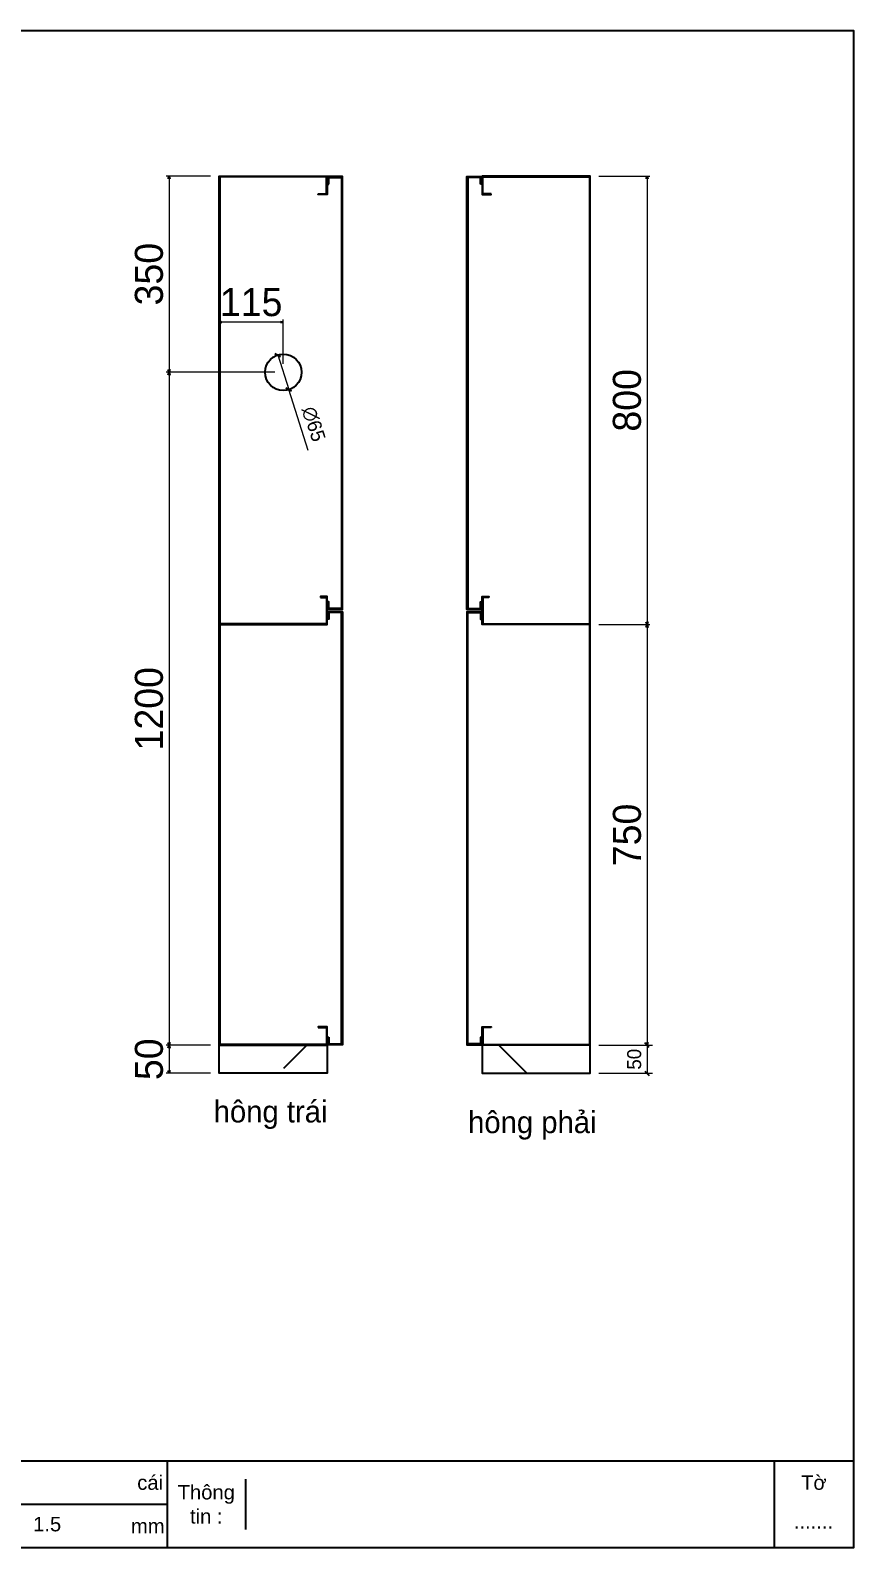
# Model space of a CAD drawing. Header units: millimetres. Extents: x 0 to 3827, y 0 to 2706.
# Drawn here: x 2359 to 3827, y 0 to 2706 of the extents above; entities that cross this region are included whole.
import ezdxf

# ---------------------------------------------------------------- set-up
doc = ezdxf.new("R2010")
doc.units = ezdxf.units.MM
doc.layers.add('DIM', color=253, linetype='Continuous')
doc.styles.add('Arial', font='arial.ttf')
doc.dimstyles.new('CNC', dxfattribs={"dimtxt": 50, "dimasz": 5, "dimexe": 5, "dimexo": 15, "dimgap": 10, "dimtad": 1, "dimdec": 0, "dimtxsty": 'Standard', "dimblk": 'OPEN30', "dimcen": 10, "dimclrd": 5, "dimclre": 5, "dimclrt": 3, "dimazin": 3, "dimtfac": 1, "dimtdec": 0, "dimtmove": 0, "dimatfit": 3, "dimldrblk": 'ARCHTICK', "dimlwd": 9, "dimlwe": 9})
doc.dimstyles.new('Dim-25', dxfattribs={"dimtxt": 25, "dimasz": 8, "dimexe": 10, "dimexo": 15, "dimgap": 10, "dimtad": 1, "dimdec": 0, "dimtxsty": 'Standard', "dimblk": 'OBLIQUE', "dimcen": 10, "dimclrd": 5, "dimclre": 5, "dimclrt": 3, "dimazin": 3, "dimtfac": 1, "dimtdec": 0, "dimtmove": 0, "dimatfit": 3, "dimldrblk": 'OBLIQUE', "dimlwd": 9, "dimlwe": 9})

# ---------------------------------------------------------------- blocks, each defined once
blk = doc.blocks.new('KHUNG CHUẨN')
at = {"color": 7}
for p, q in [((19889.2, -28535.2), (16919.2, -28535.2)), ((18939.2, -28535.2), (18939.2, -28655.2)), ((19779.2, -28535.2), (19779.2, -28655.2)), ((19047.6, -28560.2), (19047.6, -28630.2)), ((18939.2, -28595.2), (16919.2, -28595.2))]:
    blk.add_line(p, q, dxfattribs=at)
blk.add_lwpolyline([(16919.2, -26555.2), (19889.2, -26555.2), (19889.2, -28655.2), (16919.2, -28655.2)], close=True, dxfattribs=at)
at = {"color": 2, "char_height": 20, "style": 'Arial'}
for s, insert, width, attachment_point in [('cái', (18897.9, -28565.2), 63.517, 4), ('Tờ', (19834.2, -28565.2), 110, 5), ('Thông\\Ptin :', (18993.4, -28595.2), 108.311, 5), ('mm', (18889.2, -28625.2), 917.634, 4)]:
    blk.add_mtext(s, dxfattribs=dict(at, insert=insert, width=width, attachment_point=attachment_point))
at = {"color": 3, "style": 'Arial'}
for tag, p in [('#01', (17055.6, -28580.1)), ('#02', (17431.4, -28580.1)), ('#03', (18030.6, -28580.1)), ('#08', (18751.7, -28580.1)), ('#10', (19064.8, -28580.1)), ('#04', (17024.8, -28634.6)), ('#05', (17308.5, -28633)), ('#06', (17632.7, -28633.7)), ('#07', (18002, -28634.7)), ('#09', (18753.8, -28632.6)), ('#11', (19060.3, -28625.7)), ('#12', (19806.5, -28628.9))]:
    blk.add_attdef(tag, p, '', height=20, dxfattribs=at)
blk = doc.blocks.new('*D15')
at = {"color": 0, "linetype": 'ByBlock', "lineweight": -2}
for p, q in [((2604.6, 2440.9), (2606, 2445.9)), ((2606, 2445.9), (2607.3, 2440.9)), ((2606, 2445.9), (2606, 2440.9)), ((2606, 2095.9), (2604.6, 2100.9)), ((2607.3, 2100.9), (2606, 2095.9)), ((2606, 2095.9), (2606, 2100.9))]:
    blk.add_line(p, q, dxfattribs=at)
at = {"layer": 'Defpoints', "color": 0, "transparency": 16777216}
for p in [(2695.1, 2445.9), (2606, 2095.9), (2809.6, 2095.9)]:
    blk.add_point(p, dxfattribs=at)
at = {"layer": 'DIM', "color": 5, "lineweight": 9, "transparency": 16777216}
for p, q in [((2680.1, 2445.9), (2601, 2445.9)), ((2606, 2440.9), (2606, 2100.9)), ((2794.6, 2095.9), (2601, 2095.9))]:
    blk.add_line(p, q, dxfattribs=at)
at = {"layer": 'DIM', "color": 3, "transparency": 16777216, "insert": (2570.4, 2270.9), "char_height": 50, "attachment_point": 5, "rotation": 90}
blk.add_mtext('350', dxfattribs=at)
blk = doc.blocks.new('_ArchTick')
at = {"color": 0, "const_width": 0.15}
blk.add_lwpolyline([(-0.5, -0.5), (0.5, 0.5)], dxfattribs=at)
blk = doc.blocks.new('_Open30')
at = {"color": 0, "linetype": 'ByBlock', "lineweight": -2}
for p, q in [((-1, 0.27), (0, 0)), ((0, 0), (-1, -0.27)), ((0, 0), (-1, 0))]:
    blk.add_line(p, q, dxfattribs=at)
blk = doc.blocks.new('*D16')
at = {"color": 0, "linetype": 'ByBlock', "lineweight": -2}
for p, q in [((2695.1, 2185.1), (2700.1, 2186.5)), ((2700.1, 2183.8), (2695.1, 2185.1)), ((2695.1, 2185.1), (2700.1, 2185.1)), ((2804.6, 2186.5), (2809.6, 2185.1)), ((2809.6, 2185.1), (2804.6, 2183.8)), ((2809.6, 2185.1), (2804.6, 2185.1))]:
    blk.add_line(p, q, dxfattribs=at)
at = {"layer": 'Defpoints', "color": 0, "transparency": 16777216}
for p in [(2695.1, 2445.9), (2695.1, 2185.1), (2809.6, 2095.9)]:
    blk.add_point(p, dxfattribs=at)
at = {"layer": 'DIM', "color": 5, "lineweight": 9, "transparency": 16777216}
for p, q in [((2695.1, 2430.9), (2695.1, 2180.1)), ((2804.6, 2185.1), (2700.1, 2185.1)), ((2809.6, 2110.9), (2809.6, 2190.1))]:
    blk.add_line(p, q, dxfattribs=at)
at = {"layer": 'DIM', "color": 3, "transparency": 16777216, "insert": (2752.4, 2220.7), "char_height": 50, "attachment_point": 5}
blk.add_mtext('115', dxfattribs=at)
blk = doc.blocks.new('*D17')
at = {"color": 0, "linetype": 'ByBlock', "lineweight": -2}
for p, q in [((2794.7, 2129.5), (2804.8, 2124.3)), ((2824.5, 2062.4), (2814.4, 2067.6))]:
    blk.add_line(p, q, dxfattribs=at)
at = {"color": 5, "lineweight": 9, "ltscale": 3, "transparency": 16777216}
for p in [(2799.8, 2126.9), (2853.9, 1956.7)]:
    blk.add_line(p, (2819.5, 2065), dxfattribs=at)
at = {"layer": 'Defpoints', "color": 0, "ltscale": 3, "transparency": 16777216}
for p in [(2799.8, 2126.9), (2819.5, 2065)]:
    blk.add_point(p, dxfattribs=at)
at = {"color": 3, "ltscale": 3, "transparency": 16777216, "insert": (2863.7, 2003.5), "char_height": 25, "attachment_point": 5, "rotation": 287.6549}
blk.add_mtext('∅65', dxfattribs=at)
blk = doc.blocks.new('_Oblique')
at = {"color": 0, "linetype": 'ByBlock', "lineweight": -2}
blk.add_line((-0.5, -0.5), (0.5, 0.5), dxfattribs=at)
blk = doc.blocks.new('*D22')
at = {"color": 0, "linetype": 'ByBlock', "lineweight": -2}
for p, q in [((3456.8, 2440.9), (3458.2, 2445.9)), ((3458.2, 2445.9), (3459.5, 2440.9)), ((3458.2, 2445.9), (3458.2, 2440.9)), ((3458.2, 1645.9), (3456.8, 1650.9)), ((3459.5, 1650.9), (3458.2, 1645.9)), ((3458.2, 1645.9), (3458.2, 1650.9))]:
    blk.add_line(p, q, dxfattribs=at)
at = {"layer": 'Defpoints', "color": 0, "transparency": 16777216}
for p in [(3357, 2445.9), (3357, 1645.9), (3458.2, 1645.9)]:
    blk.add_point(p, dxfattribs=at)
at = {"layer": 'DIM', "color": 5, "lineweight": 9, "transparency": 16777216}
for p, q in [((3372, 2445.9), (3463.2, 2445.9)), ((3458.2, 2440.9), (3458.2, 1650.9)), ((3372, 1645.9), (3463.2, 1645.9))]:
    blk.add_line(p, q, dxfattribs=at)
at = {"layer": 'DIM', "color": 3, "transparency": 16777216, "insert": (3422.6, 2045.9), "char_height": 50, "attachment_point": 5, "rotation": 90}
blk.add_mtext('800', dxfattribs=at)
blk = doc.blocks.new('*D23')
at = {"color": 0, "linetype": 'ByBlock', "lineweight": -2}
for p, q in [((3456.8, 1640.9), (3458.2, 1645.9)), ((3458.2, 1645.9), (3459.5, 1640.9)), ((3458.2, 1645.9), (3458.2, 1640.9)), ((3458.2, 895.9), (3456.8, 900.9)), ((3459.5, 900.9), (3458.2, 895.9)), ((3458.2, 895.9), (3458.2, 900.9))]:
    blk.add_line(p, q, dxfattribs=at)
at = {"layer": 'Defpoints', "color": 0, "transparency": 16777216}
for p in [(3357, 1645.9), (3357, 895.9), (3458.2, 895.9)]:
    blk.add_point(p, dxfattribs=at)
at = {"layer": 'DIM', "color": 5, "lineweight": 9, "transparency": 16777216}
for p, q in [((3372, 1645.9), (3463.2, 1645.9)), ((3458.2, 1640.9), (3458.2, 900.9)), ((3372, 895.9), (3463.2, 895.9))]:
    blk.add_line(p, q, dxfattribs=at)
at = {"layer": 'DIM', "color": 3, "transparency": 16777216, "insert": (3422.6, 1270.9), "char_height": 50, "attachment_point": 5, "rotation": 90}
blk.add_mtext('750', dxfattribs=at)
blk = doc.blocks.new('*D24')
at = {"color": 5, "lineweight": 9, "ltscale": 3, "transparency": 16777216}
for p, q in [((3372, 895.9), (3468.2, 895.9)), ((3458.2, 895.9), (3458.2, 845.9)), ((3372, 845.9), (3468.2, 845.9))]:
    blk.add_line(p, q, dxfattribs=at)
at = {"color": 0, "linetype": 'ByBlock', "lineweight": -2}
for p, q in [((3462.2, 891.9), (3454.2, 899.9)), ((3454.2, 849.9), (3462.2, 841.9))]:
    blk.add_line(p, q, dxfattribs=at)
at = {"layer": 'Defpoints', "color": 0, "ltscale": 3, "transparency": 16777216}
for p in [(3357, 895.9), (3357, 845.9), (3458.2, 845.9)]:
    blk.add_point(p, dxfattribs=at)
at = {"color": 3, "ltscale": 3, "transparency": 16777216, "insert": (3435.4, 870.9), "char_height": 25, "attachment_point": 5, "rotation": 90}
blk.add_mtext('50', dxfattribs=at)
blk = doc.blocks.new('*D25')
at = {"color": 0, "linetype": 'ByBlock', "lineweight": -2}
for p, q in [((2604.6, 2090.9), (2606, 2095.9)), ((2606, 2095.9), (2607.3, 2090.9)), ((2606, 2095.9), (2606, 2090.9)), ((2606, 895.9), (2604.6, 900.9)), ((2607.3, 900.9), (2606, 895.9)), ((2606, 895.9), (2606, 900.9))]:
    blk.add_line(p, q, dxfattribs=at)
at = {"layer": 'Defpoints', "color": 0, "transparency": 16777216}
for p in [(2809.6, 2095.9), (2606, 895.9), (2695.1, 895.9)]:
    blk.add_point(p, dxfattribs=at)
at = {"layer": 'DIM', "color": 5, "lineweight": 9, "transparency": 16777216}
for p, q in [((2794.6, 2095.9), (2601, 2095.9)), ((2606, 2090.9), (2606, 900.9)), ((2680.1, 895.9), (2601, 895.9))]:
    blk.add_line(p, q, dxfattribs=at)
at = {"layer": 'DIM', "color": 3, "transparency": 16777216, "insert": (2570.4, 1495.9), "char_height": 50, "attachment_point": 5, "rotation": 90}
blk.add_mtext('1200', dxfattribs=at)
blk = doc.blocks.new('*D26')
at = {"color": 0, "linetype": 'ByBlock', "lineweight": -2}
for p, q in [((2604.6, 890.9), (2606, 895.9)), ((2606, 895.9), (2607.3, 890.9)), ((2606, 895.9), (2606, 890.9)), ((2606, 845.9), (2604.6, 850.9)), ((2607.3, 850.9), (2606, 845.9)), ((2606, 845.9), (2606, 850.9))]:
    blk.add_line(p, q, dxfattribs=at)
at = {"layer": 'Defpoints', "color": 0, "transparency": 16777216}
for p in [(2695.1, 895.9), (2606, 845.9), (2695.1, 845.9)]:
    blk.add_point(p, dxfattribs=at)
at = {"layer": 'DIM', "color": 5, "lineweight": 9, "transparency": 16777216}
for p, q in [((2680.1, 895.9), (2601, 895.9)), ((2606, 890.9), (2606, 850.9)), ((2680.1, 845.9), (2601, 845.9))]:
    blk.add_line(p, q, dxfattribs=at)
at = {"layer": 'DIM', "color": 3, "transparency": 16777216, "insert": (2570.4, 870.9), "char_height": 50, "attachment_point": 5, "rotation": 90}
blk.add_mtext('50', dxfattribs=at)

msp = doc.modelspace()

# ---------------------------------------------------------------- hatches: boundary and pattern name
at = {"ltscale": 3}
h = msp.add_hatch(dxfattribs=at)
h.set_pattern_fill('ANSI36', color=256, scale=30, style=0)
h.set_pattern_definition([(45, (32343.48, 0), (59.66213, 218.76116), [281.25, -56.25, 0, -56.25])])
h.paths.add_polyline_path([(2888.1, 845.9), (2888.1, 895.9), (2695.1, 895.9), (2695.1, 845.9)])
h = msp.add_hatch(dxfattribs=at)
h.set_pattern_fill('ANSI36', color=256, scale=30, style=0)
h.set_pattern_definition([(135, (-630238.34, 0), (-59.662135, 218.76116), [281.25, -56.25, 0, -56.25])])
h.paths.add_polyline_path([(3357, 845.9), (3357, 895.9), (3164, 895.9), (3164, 845.9)])

# ---------------------------------------------------------------- linework, layer by layer
at = {"color": 7}
for points in [[(2871.6, 2414.4), (2886.6, 2414.4), (2886.6, 2444.4), (2696.6, 2444.4), (2696.6, 2444.4), (2696.6, 2444.4), (2695.1, 2445.9), (2695.1, 2445.9), (2695.1, 2445.9), (2888.1, 2445.9), (2888.1, 2412.9), (2871.6, 2412.9)], [(2696.6, 2444.4), (2696.6, 2444.4), (2696.6, 897.4), (2696.6, 897.4), (2695.1, 895.9), (2695.1, 897.4), (2695.1, 2445.9), (2695.1, 2445.9)], [(3180.5, 2414.4), (3165.5, 2414.4), (3165.5, 2444.4), (3355.5, 2444.4), (3355.5, 2444.4), (3355.5, 2444.4), (3357, 2445.9), (3357, 2445.9), (3357, 2445.9), (3164, 2445.9), (3164, 2412.9), (3180.5, 2412.9)], [(3355.5, 2444.4), (3355.5, 2444.4), (3355.5, 897.4), (3355.5, 897.4), (3357, 895.9), (3357, 897.4), (3357, 2445.9), (3357, 2445.9)], [(2871.6, 927.4), (2886.6, 927.4), (2886.6, 897.4), (2696.6, 897.4), (2695.1, 895.9), (2695.1, 895.9), (2696.6, 897.4), (2695.1, 895.9), (2695.1, 895.9), (2888.1, 895.9), (2888.1, 928.9), (2871.6, 928.9)], [(3180.5, 927.4), (3165.5, 927.4), (3165.5, 897.4), (3355.5, 897.4), (3357, 895.9), (3357, 895.9), (3355.5, 897.4), (3357, 895.9), (3357, 895.9), (3164, 895.9), (3164, 928.9), (3180.5, 928.9)]]:
    msp.add_lwpolyline(points, close=True, dxfattribs=at)
at = {"color": 6}
for points in [[(2890.6, 2431.4), (2890.6, 2443.4), (2913.6, 2443.4), (2913.6, 1674.4), (2890.6, 1674.4), (2890.6, 1686.4), (2889.1, 1686.4), (2889.1, 1672.9), (2915.1, 1672.9), (2915.1, 2444.9), (2889.1, 2444.9), (2889.1, 2431.4)], [(3161.5, 2431.4), (3161.5, 2443.4), (3138.5, 2443.4), (3138.5, 1674.4), (3161.5, 1674.4), (3161.5, 1686.4), (3163, 1686.4), (3163, 1672.9), (3137, 1672.9), (3137, 2444.9), (3163, 2444.9), (3163, 2431.4)], [(2890.6, 910.4), (2890.6, 898.4), (2913.6, 898.4), (2913.6, 1667.4), (2890.6, 1667.4), (2890.6, 1655.4), (2889.1, 1655.4), (2889.1, 1668.9), (2915.1, 1668.9), (2915.1, 896.9), (2889.1, 896.9), (2889.1, 910.4)], [(3161.5, 910.4), (3161.5, 898.4), (3138.5, 898.4), (3138.5, 1667.4), (3161.5, 1667.4), (3161.5, 1655.4), (3163, 1655.4), (3163, 1668.9), (3137, 1668.9), (3137, 896.9), (3163, 896.9), (3163, 910.4)]]:
    msp.add_lwpolyline(points, close=True, dxfattribs=at)
at = {"color": 3, "ltscale": 3}
for points in [[(2876.1, 1694.4), (2886.6, 1694.4), (2886.6, 1647.4), (2696.6, 1647.4), (2696.6, 1645.9), (2888.1, 1645.9), (2888.1, 1695.9), (2876.1, 1695.9)], [(3176, 1694.4), (3165.5, 1694.4), (3165.5, 1647.4), (3355.5, 1647.4), (3355.5, 1645.9), (3164, 1645.9), (3164, 1695.9), (3176, 1695.9)]]:
    msp.add_lwpolyline(points, close=True, dxfattribs=at)
at = {"ltscale": 3}
for points in [[(2695.1, 895.9), (2888.1, 895.9), (2888.1, 845.9), (2695.1, 845.9)], [(3357, 895.9), (3164, 895.9), (3164, 845.9), (3357, 845.9)]]:
    msp.add_lwpolyline(points, close=True, dxfattribs=at)
at = {"color": 2, "ltscale": 3}
msp.add_circle((2809.6, 2095.9), 32.5, dxfattribs=at)

# ---------------------------------------------------------------- block references
at = {"color": 3}
ref = msp.add_blockref('KHUNG CHUẨN', (-21798.9, 36919.5), dxfattribs=dict(at, xscale=1.28840799999125, yscale=1.28840799999125, zscale=1.28840799999125))
ref.add_attrib('#09', '1.5', (2363.7, 29.1), dxfattribs={"color": 3, "height": 25.77, "style": 'Arial'})
ref.add_attrib('#12', '.......', (3719.9, 33.8), dxfattribs={"color": 3, "height": 25.77, "style": 'Arial'})

# ---------------------------------------------------------------- texts
at = {"color": 2, "char_height": 39, "width": 775, "attachment_point": 5}
for s, insert in [('hông trái', (2787, 771.8)), ('hông phải', (3253.7, 752.8))]:
    msp.add_mtext(s, dxfattribs=dict(at, insert=insert))

# ---------------------------------------------------------------- dimensions: what is measured, and where the dimension line sits
at = {"ltscale": 3}
dim = msp.add_diameter_dim_2p(p1=(2799.8, 2126.9), p2=(2819.5, 2065), dimstyle='Dim-25', dxfattribs=at)
dim.commit()
dim.dimension.update_dxf_attribs({"geometry": '*D17', "text_midpoint": (2841.3, 1996.4), "dimtype": 163})
dim = msp.add_linear_dim(base=(3458.2, 845.9), p1=(3357, 895.9), p2=(3357, 845.9), angle=90, dimstyle='Dim-25', dxfattribs=at)
dim.commit()
dim.dimension.update_dxf_attribs({"geometry": '*D24', "text_midpoint": (3458.2, 870.9), "dimtype": 160})
at = {"layer": 'DIM'}
for base, p1, p2, picture, middle in [((2606, 2095.9), (2695.1, 2445.9), (2809.6, 2095.9), '*D15', (2570.4, 2270.9)), ((3458.2, 1645.9), (3357, 2445.9), (3357, 1645.9), '*D22', (3422.6, 2045.9)), ((2606, 895.9), (2809.6, 2095.9), (2695.1, 895.9), '*D25', (2570.4, 1495.9)), ((3458.2, 895.9), (3357, 1645.9), (3357, 895.9), '*D23', (3422.6, 1270.9))]:
    dim = msp.add_linear_dim(base=base, p1=p1, p2=p2, angle=90, dimstyle='CNC', dxfattribs=at)
    dim.commit()
    dim.dimension.update_dxf_attribs({"geometry": picture, "text_midpoint": middle})
dim = msp.add_linear_dim(base=(2695.1164297, 2185.1456688), p1=(2809.6164297, 2095.9461099), p2=(2695.1164297, 2445.9461099), dimstyle='CNC', dxfattribs=at)
dim.commit()
dim.dimension.update_dxf_attribs({"geometry": '*D16', "text_midpoint": (2752.3664297, 2185.1456688), "dimtype": 160})
dim = msp.add_linear_dim(base=(2606, 845.9), p1=(2695.1, 895.9), p2=(2695.1, 845.9), angle=90, dimstyle='CNC', dxfattribs=at)
dim.commit()
dim.dimension.update_dxf_attribs({"geometry": '*D26', "text_midpoint": (2606, 870.9), "dimtype": 160})

doc.saveas('drawing.dxf')
